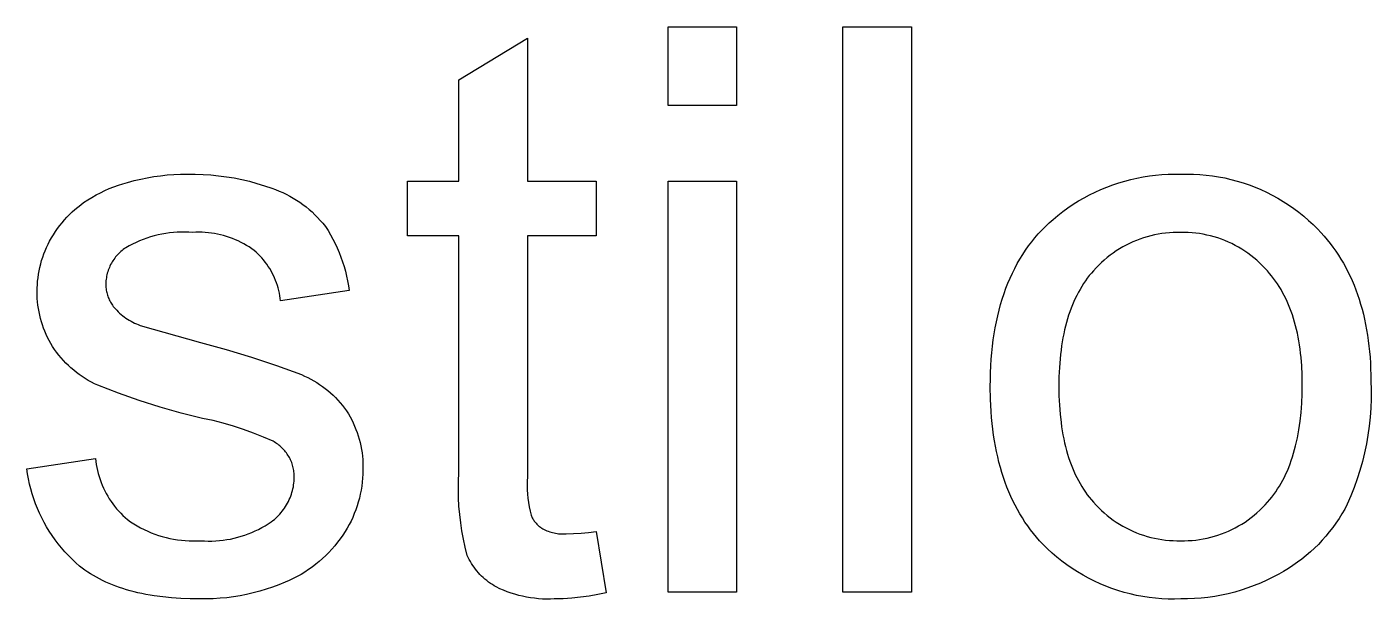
# Model space of a CAD drawing. Header units: millimetres. Extents: x 974 to 5700, y -47 to 3256.
# Drawn here: x 4556.4 to 4638.3, y 160.7 to 195.6 of the extents above; entities that cross this region are included whole.
import ezdxf

# ---------------------------------------------------------------- set-up
doc = ezdxf.new("R2010")
doc.units = ezdxf.units.MM
doc.header["$MEASUREMENT"] = 0
doc.layers.add('Domyslna', color=7, linetype='Continuous', true_color=0x000000)

msp = doc.modelspace()

# ---------------------------------------------------------------- linework, layer by layer
at = {"layer": 'Domyslna'}
for p, q in [((4582.742, 192.357), (4586.918, 194.892)), ((4586.918, 194.892), (4586.918, 186.191)), ((4595.479, 190.785), (4595.479, 195.587)), ((4595.479, 195.587), (4599.655, 195.587)), ((4599.655, 195.587), (4599.655, 190.785)), ((4606.127, 161.136), (4606.127, 195.587)), ((4606.127, 195.587), (4610.303, 195.587)), ((4610.303, 195.587), (4610.303, 161.136)), ((4582.742, 186.191), (4582.742, 192.357)), ((4599.655, 190.785), (4595.479, 190.785)), ((4561.45, 185.726), (4561.725, 185.835)), ((4561.725, 185.835), (4562.004, 185.936)), ((4562.004, 185.936), (4562.286, 186.026)), ((4562.286, 186.026), (4562.571, 186.107)), ((4562.571, 186.107), (4562.966, 186.214)), ((4562.966, 186.214), (4563.364, 186.309)), ((4563.364, 186.309), (4563.765, 186.391)), ((4563.765, 186.391), (4564.169, 186.46)), ((4564.169, 186.46), (4564.574, 186.516)), ((4564.574, 186.516), (4564.981, 186.559)), ((4564.981, 186.559), (4565.39, 186.589)), ((4565.39, 186.589), (4565.799, 186.605)), ((4565.799, 186.605), (4566.208, 186.609)), ((4566.208, 186.609), (4566.685, 186.61)), ((4566.685, 186.61), (4567.161, 186.596)), ((4567.161, 186.596), (4567.636, 186.565)), ((4567.636, 186.565), (4568.11, 186.518)), ((4568.11, 186.518), (4568.582, 186.456)), ((4568.582, 186.456), (4569.052, 186.377)), ((4569.052, 186.377), (4569.519, 186.283)), ((4569.519, 186.283), (4569.982, 186.173)), ((4569.982, 186.173), (4570.442, 186.048)), ((4570.442, 186.048), (4570.897, 185.907)), ((4570.897, 185.907), (4571.347, 185.751)), ((4579.61, 182.851), (4579.61, 186.191)), ((4579.61, 186.191), (4582.742, 186.191)), ((4586.918, 186.191), (4591.094, 186.191)), ((4591.094, 186.191), (4591.094, 182.851)), ((4595.479, 161.136), (4595.479, 186.191)), ((4595.479, 186.191), (4599.655, 186.191)), ((4599.655, 186.191), (4599.655, 161.136)), ((4622.201, 185.821), (4622.561, 185.955)), ((4622.561, 185.955), (4622.925, 186.077)), ((4622.925, 186.077), (4623.292, 186.186)), ((4623.292, 186.186), (4623.663, 186.284)), ((4623.663, 186.284), (4624.038, 186.369)), ((4624.038, 186.369), (4624.414, 186.441)), ((4624.414, 186.441), (4624.793, 186.501)), ((4624.793, 186.501), (4625.174, 186.548)), ((4625.174, 186.548), (4625.556, 186.583)), ((4625.556, 186.583), (4625.94, 186.604)), ((4625.94, 186.604), (4626.323, 186.613)), ((4626.323, 186.613), (4626.707, 186.609)), ((4626.707, 186.609), (4627.092, 186.616)), ((4627.092, 186.616), (4627.478, 186.609)), ((4627.478, 186.609), (4627.862, 186.59)), ((4627.862, 186.59), (4628.246, 186.556)), ((4628.246, 186.556), (4628.629, 186.51)), ((4628.629, 186.51), (4629.01, 186.45)), ((4629.01, 186.45), (4629.388, 186.377)), ((4629.388, 186.377), (4629.764, 186.291)), ((4629.764, 186.291), (4630.136, 186.192)), ((4630.136, 186.192), (4630.505, 186.08)), ((4630.505, 186.08), (4630.87, 185.955)), ((4630.87, 185.955), (4631.23, 185.818)), ((4559.892, 184.877), (4560.139, 185.04)), ((4560.139, 185.04), (4560.392, 185.195)), ((4560.392, 185.195), (4560.649, 185.341)), ((4560.649, 185.341), (4560.912, 185.479)), ((4560.912, 185.479), (4561.179, 185.607)), ((4561.179, 185.607), (4561.45, 185.726)), ((4571.347, 185.751), (4571.572, 185.67)), ((4571.572, 185.67), (4571.794, 185.582)), ((4571.794, 185.582), (4572.012, 185.486)), ((4572.012, 185.486), (4572.228, 185.382)), ((4572.228, 185.382), (4572.44, 185.272)), ((4572.44, 185.272), (4572.648, 185.154)), ((4572.648, 185.154), (4572.851, 185.029)), ((4572.851, 185.029), (4573.051, 184.897)), ((4620.481, 184.975), (4620.814, 185.167)), ((4620.814, 185.167), (4621.152, 185.348)), ((4621.152, 185.348), (4621.497, 185.517)), ((4621.497, 185.517), (4621.846, 185.675)), ((4621.846, 185.675), (4622.201, 185.821)), ((4631.23, 185.818), (4631.585, 185.668)), ((4631.585, 185.668), (4631.934, 185.506)), ((4631.934, 185.506), (4632.278, 185.332)), ((4632.278, 185.332), (4632.616, 185.146)), ((4632.616, 185.146), (4632.947, 184.948)), ((4559.029, 184.15), (4559.192, 184.307)), ((4559.192, 184.307), (4559.36, 184.458)), ((4559.36, 184.458), (4559.533, 184.603)), ((4559.533, 184.603), (4559.71, 184.743)), ((4559.71, 184.743), (4559.892, 184.877)), ((4573.051, 184.897), (4573.245, 184.758)), ((4573.245, 184.758), (4573.435, 184.613)), ((4573.435, 184.613), (4573.62, 184.462)), ((4573.62, 184.462), (4573.8, 184.304)), ((4573.8, 184.304), (4573.974, 184.14)), ((4619.222, 184.1), (4619.526, 184.334)), ((4619.526, 184.334), (4619.837, 184.559)), ((4619.837, 184.559), (4620.156, 184.772)), ((4620.156, 184.772), (4620.481, 184.975)), ((4632.947, 184.948), (4633.271, 184.739)), ((4633.271, 184.739), (4633.587, 184.519)), ((4633.587, 184.519), (4633.895, 184.288)), ((4633.895, 184.288), (4634.196, 184.047)), ((4558.297, 183.291), (4558.432, 183.473)), ((4558.432, 183.473), (4558.573, 183.649)), ((4558.573, 183.649), (4558.719, 183.821)), ((4558.719, 183.821), (4558.871, 183.988)), ((4558.871, 183.988), (4559.029, 184.15)), ((4573.974, 184.14), (4574.142, 183.97)), ((4574.142, 183.97), (4574.304, 183.795)), ((4574.304, 183.795), (4574.461, 183.614)), ((4574.461, 183.614), (4574.611, 183.428)), ((4574.611, 183.428), (4574.773, 183.174)), ((4618.243, 183.203), (4618.463, 183.428)), ((4618.463, 183.428), (4618.691, 183.645)), ((4618.691, 183.645), (4618.926, 183.856)), ((4618.926, 183.856), (4619.222, 184.1)), ((4634.196, 184.047), (4634.488, 183.795)), ((4634.488, 183.795), (4634.77, 183.533)), ((4634.77, 183.533), (4635.044, 183.262)), ((4557.821, 182.525), (4557.93, 182.722)), ((4557.93, 182.722), (4558.046, 182.916)), ((4558.046, 182.916), (4558.169, 183.106)), ((4558.169, 183.106), (4558.297, 183.291)), ((4563.521, 182.637), (4563.301, 182.549)), ((4563.743, 182.717), (4563.521, 182.637)), ((4563.968, 182.79), (4563.743, 182.717)), ((4564.195, 182.855), (4563.968, 182.79)), ((4564.425, 182.911), (4564.195, 182.855)), ((4564.656, 182.96), (4564.425, 182.911)), ((4564.889, 183.001), (4564.656, 182.96)), ((4565.123, 183.034), (4564.889, 183.001)), ((4565.358, 183.059), (4565.123, 183.034)), ((4565.593, 183.075), (4565.358, 183.059)), ((4565.83, 183.084), (4565.593, 183.075)), ((4566.066, 183.084), (4565.83, 183.084)), ((4566.302, 183.076), (4566.066, 183.084)), ((4566.538, 183.06), (4566.302, 183.076)), ((4566.727, 183.068), (4566.538, 183.06)), ((4566.917, 183.071), (4566.727, 183.068)), ((4567.107, 183.067), (4566.917, 183.071)), ((4567.296, 183.057), (4567.107, 183.067)), ((4567.485, 183.041), (4567.296, 183.057)), ((4567.674, 183.018), (4567.485, 183.041)), ((4567.861, 182.989), (4567.674, 183.018)), ((4568.048, 182.954), (4567.861, 182.989)), ((4568.233, 182.912), (4568.048, 182.954)), ((4568.417, 182.865), (4568.233, 182.912)), ((4568.599, 182.811), (4568.417, 182.865)), ((4568.779, 182.751), (4568.599, 182.811)), ((4568.957, 182.686), (4568.779, 182.751)), ((4569.133, 182.614), (4568.957, 182.686)), ((4569.306, 182.537), (4569.133, 182.614)), ((4574.773, 183.174), (4574.926, 182.915)), ((4574.926, 182.915), (4575.071, 182.651)), ((4575.071, 182.651), (4575.207, 182.383)), ((4582.742, 182.851), (4579.61, 182.851)), ((4582.742, 168.405), (4582.742, 182.851)), ((4591.094, 182.851), (4586.918, 182.851)), ((4586.918, 182.851), (4586.918, 168.163)), ((4617.628, 182.488), (4617.825, 182.734)), ((4617.825, 182.734), (4618.031, 182.972)), ((4618.031, 182.972), (4618.243, 183.203)), ((4624.003, 182.571), (4623.791, 182.482)), ((4624.219, 182.653), (4624.003, 182.571)), ((4624.437, 182.728), (4624.219, 182.653)), ((4624.657, 182.795), (4624.437, 182.728)), ((4624.88, 182.855), (4624.657, 182.795)), ((4625.104, 182.907), (4624.88, 182.855)), ((4625.33, 182.952), (4625.104, 182.907)), ((4625.558, 182.989), (4625.33, 182.952)), ((4625.786, 183.019), (4625.558, 182.989)), ((4626.016, 183.041), (4625.786, 183.019)), ((4626.246, 183.055), (4626.016, 183.041)), ((4626.476, 183.061), (4626.246, 183.055)), ((4626.707, 183.06), (4626.476, 183.061)), ((4626.936, 183.06), (4626.707, 183.06)), ((4627.165, 183.053), (4626.936, 183.06)), ((4627.394, 183.038), (4627.165, 183.053)), ((4627.622, 183.015), (4627.394, 183.038)), ((4627.85, 182.985), (4627.622, 183.015)), ((4628.076, 182.947), (4627.85, 182.985)), ((4628.301, 182.901), (4628.076, 182.947)), ((4628.524, 182.848), (4628.301, 182.901)), ((4628.745, 182.787), (4628.524, 182.848)), ((4628.964, 182.72), (4628.745, 182.787)), ((4629.181, 182.644), (4628.964, 182.72)), ((4629.395, 182.562), (4629.181, 182.644)), ((4629.606, 182.472), (4629.395, 182.562)), ((4635.044, 183.262), (4635.243, 183.05)), ((4635.243, 183.05), (4635.436, 182.833)), ((4635.436, 182.833), (4635.623, 182.612)), ((4635.623, 182.612), (4635.803, 182.385)), ((4557.397, 181.546), (4557.468, 181.747)), ((4557.468, 181.747), (4557.547, 181.946)), ((4557.547, 181.946), (4557.631, 182.142)), ((4557.631, 182.142), (4557.723, 182.335)), ((4557.723, 182.335), (4557.821, 182.525)), ((4562.026, 181.77), (4561.962, 181.703)), ((4562.093, 181.835), (4562.026, 181.77)), ((4562.162, 181.898), (4562.093, 181.835)), ((4562.233, 181.958), (4562.162, 181.898)), ((4562.306, 182.015), (4562.233, 181.958)), ((4562.381, 182.071), (4562.306, 182.015)), ((4562.458, 182.123), (4562.381, 182.071)), ((4562.663, 182.241), (4562.458, 182.123)), ((4562.872, 182.351), (4562.663, 182.241)), ((4563.085, 182.454), (4562.872, 182.351)), ((4563.301, 182.549), (4563.085, 182.454)), ((4569.477, 182.453), (4569.306, 182.537)), ((4569.644, 182.365), (4569.477, 182.453)), ((4569.809, 182.27), (4569.644, 182.365)), ((4569.971, 182.171), (4569.809, 182.27)), ((4570.129, 182.066), (4569.971, 182.171)), ((4570.283, 181.955), (4570.129, 182.066)), ((4570.403, 181.848), (4570.283, 181.955)), ((4570.52, 181.736), (4570.403, 181.848)), ((4575.207, 182.383), (4575.334, 182.11)), ((4575.334, 182.11), (4575.453, 181.833)), ((4575.453, 181.833), (4575.562, 181.553)), ((4617.079, 181.711), (4617.255, 181.977)), ((4617.255, 181.977), (4617.437, 182.236)), ((4617.437, 182.236), (4617.628, 182.488)), ((4622.589, 181.803), (4622.403, 181.666)), ((4622.779, 181.932), (4622.589, 181.803)), ((4622.974, 182.056), (4622.779, 181.932)), ((4623.172, 182.173), (4622.974, 182.056)), ((4623.375, 182.283), (4623.172, 182.173)), ((4623.581, 182.386), (4623.375, 182.283)), ((4623.791, 182.482), (4623.581, 182.386)), ((4629.814, 182.376), (4629.606, 182.472)), ((4630.018, 182.272), (4629.814, 182.376)), ((4630.219, 182.162), (4630.018, 182.272)), ((4630.416, 182.044), (4630.219, 182.162)), ((4630.609, 181.921), (4630.416, 182.044)), ((4630.798, 181.791), (4630.609, 181.921)), ((4630.983, 181.654), (4630.798, 181.791)), ((4635.803, 182.385), (4635.977, 182.153)), ((4635.977, 182.153), (4636.144, 181.917)), ((4636.144, 181.917), (4636.306, 181.675)), ((4557.178, 180.721), (4557.222, 180.93)), ((4557.222, 180.93), (4557.274, 181.137)), ((4557.274, 181.137), (4557.332, 181.343)), ((4557.332, 181.343), (4557.397, 181.546)), ((4561.456, 180.926), (4561.421, 180.84)), ((4561.494, 181.011), (4561.456, 180.926)), ((4561.535, 181.094), (4561.494, 181.011)), ((4561.579, 181.176), (4561.535, 181.094)), ((4561.626, 181.257), (4561.579, 181.176)), ((4561.675, 181.336), (4561.626, 181.257)), ((4561.728, 181.413), (4561.675, 181.336)), ((4561.782, 181.489), (4561.728, 181.413)), ((4561.84, 181.562), (4561.782, 181.489)), ((4561.899, 181.633), (4561.84, 181.562)), ((4561.962, 181.703), (4561.899, 181.633)), ((4570.633, 181.621), (4570.52, 181.736)), ((4570.741, 181.502), (4570.633, 181.621)), ((4570.846, 181.379), (4570.741, 181.502)), ((4570.946, 181.253), (4570.846, 181.379)), ((4571.042, 181.123), (4570.946, 181.253)), ((4571.133, 180.99), (4571.042, 181.123)), ((4571.22, 180.854), (4571.133, 180.99)), ((4575.562, 181.553), (4575.661, 181.269)), ((4575.661, 181.269), (4575.752, 180.982)), ((4575.752, 180.982), (4575.833, 180.692)), ((4616.598, 180.87), (4616.751, 181.157)), ((4616.751, 181.157), (4616.911, 181.437)), ((4616.911, 181.437), (4617.079, 181.711)), ((4621.708, 181.061), (4621.547, 180.896)), ((4621.874, 181.221), (4621.708, 181.061)), ((4622.045, 181.376), (4621.874, 181.221)), ((4622.221, 181.524), (4622.045, 181.376)), ((4622.403, 181.666), (4622.221, 181.524)), ((4631.162, 181.512), (4630.983, 181.654)), ((4631.337, 181.364), (4631.162, 181.512)), ((4631.507, 181.209), (4631.337, 181.364)), ((4631.671, 181.05), (4631.507, 181.209)), ((4631.83, 180.884), (4631.671, 181.05)), ((4636.306, 181.675), (4636.461, 181.429)), ((4636.461, 181.429), (4636.609, 181.177)), ((4636.609, 181.177), (4636.752, 180.92)), ((4557.087, 180.088), (4557.111, 180.3)), ((4557.111, 180.3), (4557.141, 180.511)), ((4557.141, 180.511), (4557.178, 180.721)), ((4561.248, 180.117), (4561.241, 180.024)), ((4561.259, 180.209), (4561.248, 180.117)), ((4561.273, 180.301), (4561.259, 180.209)), ((4561.289, 180.393), (4561.273, 180.301)), ((4561.31, 180.484), (4561.289, 180.393)), ((4561.333, 180.574), (4561.31, 180.484)), ((4561.359, 180.664), (4561.333, 180.574)), ((4561.388, 180.752), (4561.359, 180.664)), ((4561.421, 180.84), (4561.388, 180.752)), ((4571.302, 180.715), (4571.22, 180.854)), ((4571.379, 180.573), (4571.302, 180.715)), ((4571.451, 180.429), (4571.379, 180.573)), ((4571.518, 180.282), (4571.451, 180.429)), ((4571.58, 180.133), (4571.518, 180.282)), ((4571.637, 179.982), (4571.58, 180.133)), ((4575.833, 180.692), (4575.904, 180.399)), ((4575.904, 180.399), (4575.966, 180.105)), ((4575.966, 180.105), (4576.018, 179.808)), ((4616.184, 179.967), (4616.314, 180.275)), ((4616.314, 180.275), (4616.452, 180.576)), ((4616.452, 180.576), (4616.598, 180.87)), ((4620.898, 180.105), (4620.784, 179.938)), ((4621.015, 180.267), (4620.898, 180.105)), ((4621.137, 180.424), (4621.015, 180.267)), ((4621.263, 180.577), (4621.137, 180.424)), ((4621.392, 180.725), (4621.263, 180.577)), ((4621.547, 180.896), (4621.392, 180.725)), ((4631.984, 180.714), (4631.83, 180.884)), ((4632.114, 180.565), (4631.984, 180.714)), ((4632.241, 180.412), (4632.114, 180.565)), ((4632.363, 180.255), (4632.241, 180.412)), ((4632.481, 180.093), (4632.363, 180.255)), ((4636.752, 180.92), (4636.888, 180.659)), ((4636.888, 180.659), (4637.017, 180.392)), ((4637.017, 180.392), (4637.14, 180.121)), ((4637.14, 180.121), (4637.257, 179.844)), ((4557.06, 179.448), (4557.062, 179.662)), ((4557.062, 179.242), (4557.06, 179.448)), ((4557.062, 179.662), (4557.071, 179.875)), ((4557.071, 179.875), (4557.087, 180.088)), ((4561.241, 180.024), (4561.236, 179.931)), ((4561.236, 179.931), (4561.237, 179.853)), ((4561.237, 179.853), (4561.241, 179.775)), ((4561.241, 179.775), (4561.247, 179.698)), ((4561.247, 179.698), (4561.256, 179.621)), ((4561.256, 179.621), (4561.267, 179.544)), ((4561.267, 179.544), (4561.282, 179.467)), ((4561.282, 179.467), (4561.298, 179.391)), ((4561.298, 179.391), (4561.318, 179.316)), ((4561.318, 179.316), (4561.34, 179.241)), ((4571.688, 179.83), (4571.637, 179.982)), ((4571.735, 179.675), (4571.688, 179.83)), ((4571.776, 179.519), (4571.735, 179.675)), ((4571.811, 179.362), (4571.776, 179.519)), ((4571.841, 179.203), (4571.811, 179.362)), ((4576.061, 179.51), (4571.885, 178.884)), ((4576.018, 179.808), (4576.061, 179.51)), ((4615.837, 179.001), (4615.945, 179.33)), ((4615.945, 179.33), (4616.061, 179.652)), ((4616.061, 179.652), (4616.184, 179.967)), ((4620.469, 179.409), (4620.372, 179.224)), ((4620.57, 179.59), (4620.469, 179.409)), ((4620.675, 179.766), (4620.57, 179.59)), ((4620.784, 179.938), (4620.675, 179.766)), ((4632.595, 179.927), (4632.481, 180.093)), ((4632.705, 179.757), (4632.595, 179.927)), ((4632.811, 179.582), (4632.705, 179.757)), ((4632.912, 179.403), (4632.811, 179.582)), ((4633.01, 179.22), (4632.912, 179.403)), ((4637.257, 179.844), (4637.368, 179.562)), ((4637.368, 179.562), (4637.472, 179.276)), ((4557.07, 179.035), (4557.062, 179.242)), ((4557.086, 178.829), (4557.07, 179.035)), ((4557.108, 178.624), (4557.086, 178.829)), ((4557.137, 178.42), (4557.108, 178.624)), ((4561.34, 179.241), (4561.364, 179.168)), ((4561.364, 179.168), (4561.391, 179.095)), ((4561.391, 179.095), (4561.421, 179.023)), ((4561.421, 179.023), (4561.453, 178.952)), ((4561.453, 178.952), (4561.487, 178.882)), ((4561.487, 178.882), (4561.524, 178.814)), ((4561.524, 178.814), (4561.563, 178.746)), ((4561.563, 178.746), (4561.605, 178.681)), ((4561.605, 178.681), (4561.648, 178.616)), ((4561.648, 178.616), (4561.694, 178.553)), ((4561.694, 178.553), (4561.742, 178.492)), ((4561.742, 178.492), (4561.822, 178.4)), ((4571.866, 179.044), (4571.841, 179.203)), ((4571.885, 178.884), (4571.866, 179.044)), ((4615.643, 178.322), (4615.736, 178.665)), ((4615.736, 178.665), (4615.837, 179.001)), ((4620.106, 178.64), (4620.026, 178.436)), ((4620.191, 178.839), (4620.106, 178.64)), ((4620.279, 179.034), (4620.191, 178.839)), ((4620.372, 179.224), (4620.279, 179.034)), ((4633.103, 179.032), (4633.01, 179.22)), ((4633.192, 178.84), (4633.103, 179.032)), ((4633.277, 178.644), (4633.192, 178.84)), ((4633.358, 178.443), (4633.277, 178.644)), ((4637.472, 179.276), (4637.571, 178.984)), ((4637.571, 178.984), (4637.662, 178.688)), ((4637.662, 178.688), (4637.748, 178.386)), ((4557.173, 178.216), (4557.137, 178.42)), ((4557.215, 178.014), (4557.173, 178.216)), ((4557.265, 177.814), (4557.215, 178.014)), ((4557.32, 177.615), (4557.265, 177.814)), ((4561.822, 178.4), (4561.906, 178.311)), ((4561.906, 178.311), (4561.992, 178.224)), ((4561.992, 178.224), (4562.082, 178.141)), ((4562.082, 178.141), (4562.173, 178.06)), ((4562.173, 178.06), (4562.268, 177.983)), ((4562.268, 177.983), (4562.365, 177.908)), ((4562.365, 177.908), (4562.465, 177.837)), ((4562.465, 177.837), (4562.566, 177.77)), ((4562.566, 177.77), (4562.671, 177.706)), ((4562.671, 177.706), (4562.777, 177.645)), ((4615.479, 177.615), (4615.557, 177.972)), ((4615.557, 177.972), (4615.643, 178.322)), ((4619.809, 177.796), (4619.745, 177.573)), ((4619.877, 178.014), (4619.809, 177.796)), ((4619.949, 178.227), (4619.877, 178.014)), ((4620.026, 178.436), (4619.949, 178.227)), ((4633.435, 178.239), (4633.358, 178.443)), ((4633.507, 178.029), (4633.435, 178.239)), ((4633.576, 177.816), (4633.507, 178.029)), ((4633.64, 177.598), (4633.576, 177.816)), ((4637.748, 178.386), (4637.827, 178.08)), ((4637.827, 178.08), (4637.899, 177.768)), ((4637.899, 177.768), (4637.966, 177.452)), ((4557.383, 177.418), (4557.32, 177.615)), ((4557.452, 177.224), (4557.383, 177.418)), ((4557.528, 177.031), (4557.452, 177.224)), ((4557.609, 176.842), (4557.528, 177.031)), ((4557.697, 176.655), (4557.609, 176.842)), ((4562.777, 177.645), (4562.885, 177.588)), ((4562.885, 177.588), (4562.995, 177.534)), ((4562.995, 177.534), (4563.106, 177.484)), ((4563.106, 177.484), (4563.219, 177.438)), ((4563.219, 177.438), (4563.334, 177.396)), ((4563.334, 177.396), (4567.001, 176.345)), ((4615.288, 176.503), (4615.344, 176.881)), ((4615.344, 176.881), (4615.408, 177.252)), ((4615.408, 177.252), (4615.479, 177.615)), ((4619.578, 176.878), (4619.531, 176.637)), ((4619.63, 177.114), (4619.578, 176.878)), ((4619.686, 177.346), (4619.63, 177.114)), ((4619.745, 177.573), (4619.686, 177.346)), ((4633.7, 177.376), (4633.64, 177.598)), ((4633.756, 177.15), (4633.7, 177.376)), ((4633.808, 176.919), (4633.756, 177.15)), ((4633.855, 176.684), (4633.808, 176.919)), ((4637.966, 177.452), (4638.026, 177.13)), ((4638.026, 177.13), (4638.08, 176.804)), ((4557.792, 176.471), (4557.697, 176.655)), ((4557.892, 176.291), (4557.792, 176.471)), ((4557.998, 176.114), (4557.892, 176.291)), ((4558.118, 175.933), (4557.998, 176.114)), ((4567.001, 176.345), (4568.561, 175.93)), ((4615.199, 175.727), (4615.24, 176.118)), ((4615.24, 176.118), (4615.288, 176.503)), ((4619.449, 176.14), (4619.413, 175.885)), ((4619.488, 176.391), (4619.449, 176.14)), ((4619.531, 176.637), (4619.488, 176.391)), ((4633.899, 176.445), (4633.855, 176.684)), ((4633.938, 176.201), (4633.899, 176.445)), ((4633.973, 175.953), (4633.938, 176.201)), ((4638.08, 176.804), (4638.127, 176.473)), ((4638.127, 176.473), (4638.168, 176.136)), ((4638.168, 176.136), (4638.203, 175.795)), ((4558.244, 175.757), (4558.118, 175.933)), ((4558.376, 175.585), (4558.244, 175.757)), ((4558.514, 175.418), (4558.376, 175.585)), ((4558.657, 175.256), (4558.514, 175.418)), ((4558.807, 175.098), (4558.657, 175.256)), ((4568.561, 175.93), (4570.107, 175.465)), ((4570.107, 175.465), (4571.638, 174.952)), ((4615.139, 174.922), (4615.165, 175.328)), ((4615.165, 175.328), (4615.199, 175.727)), ((4619.356, 175.361), (4619.315, 174.818)), ((4619.383, 175.625), (4619.356, 175.361)), ((4619.413, 175.885), (4619.383, 175.625)), ((4634.005, 175.701), (4633.973, 175.953)), ((4634.031, 175.444), (4634.005, 175.701)), ((4634.073, 174.918), (4634.031, 175.444)), ((4638.203, 175.795), (4638.231, 175.448)), ((4638.231, 175.448), (4638.254, 175.097)), ((4558.961, 174.946), (4558.807, 175.098)), ((4559.12, 174.799), (4558.961, 174.946)), ((4559.285, 174.658), (4559.12, 174.799)), ((4559.454, 174.523), (4559.285, 174.658)), ((4559.628, 174.394), (4559.454, 174.523)), ((4559.806, 174.271), (4559.628, 174.394)), ((4571.638, 174.952), (4573.152, 174.391)), ((4573.152, 174.391), (4573.345, 174.308)), ((4615.109, 174.09), (4615.121, 174.51)), ((4615.121, 174.51), (4615.139, 174.922)), ((4619.315, 174.818), (4619.29, 174.257)), ((4634.098, 174.374), (4634.073, 174.918)), ((4634.106, 173.814), (4634.098, 174.374)), ((4638.254, 175.097), (4638.269, 174.741)), ((4638.269, 174.741), (4638.279, 174.379)), ((4638.279, 174.379), (4638.282, 174.013)), ((4559.989, 174.153), (4559.806, 174.271)), ((4560.175, 174.043), (4559.989, 174.153)), ((4560.365, 173.939), (4560.175, 174.043)), ((4560.558, 173.841), (4560.365, 173.939)), ((4560.755, 173.75), (4560.558, 173.841)), ((4562.004, 173.262), (4560.755, 173.75)), ((4573.345, 174.308), (4573.535, 174.217)), ((4573.535, 174.217), (4573.722, 174.121)), ((4573.722, 174.121), (4573.905, 174.018)), ((4573.905, 174.018), (4574.085, 173.91)), ((4574.085, 173.91), (4574.261, 173.795)), ((4574.261, 173.795), (4574.434, 173.674)), ((4574.434, 173.674), (4574.602, 173.548)), ((4615.106, 173.664), (4615.109, 174.09)), ((4615.118, 172.891), (4615.106, 173.664)), ((4619.29, 174.257), (4619.282, 173.677)), ((4619.282, 173.677), (4619.29, 173.096)), ((4634.098, 173.22), (4634.106, 173.814)), ((4638.282, 174.013), (4638.299, 173.461)), ((4563.268, 172.815), (4562.004, 173.262)), ((4564.546, 172.41), (4563.268, 172.815)), ((4574.602, 173.548), (4574.766, 173.416)), ((4574.766, 173.416), (4574.925, 173.279)), ((4574.925, 173.279), (4575.079, 173.137)), ((4575.079, 173.137), (4575.229, 172.989)), ((4575.229, 172.989), (4575.374, 172.837)), ((4575.374, 172.837), (4575.513, 172.679)), ((4615.156, 172.141), (4615.118, 172.891)), ((4619.29, 173.096), (4619.315, 172.534)), ((4634.073, 172.645), (4634.098, 173.22)), ((4638.297, 172.909), (4638.277, 172.358)), ((4638.299, 173.461), (4638.297, 172.909)), ((4565.836, 172.047), (4564.546, 172.41)), ((4567.138, 171.726), (4565.836, 172.047)), ((4575.513, 172.679), (4575.648, 172.518)), ((4575.648, 172.518), (4575.776, 172.351)), ((4575.776, 172.351), (4575.899, 172.181)), ((4575.899, 172.181), (4576.011, 172.002)), ((4576.011, 172.002), (4576.117, 171.819)), ((4615.184, 171.775), (4615.156, 172.141)), ((4619.315, 172.534), (4619.356, 171.991)), ((4619.356, 171.991), (4619.413, 171.466)), ((4633.974, 171.553), (4634.032, 172.089)), ((4634.032, 172.089), (4634.073, 172.645)), ((4638.277, 172.358), (4638.238, 171.807)), ((4567.769, 171.588), (4567.138, 171.726)), ((4568.395, 171.43), (4567.769, 171.588)), ((4569.016, 171.251), (4568.395, 171.43)), ((4569.63, 171.051), (4569.016, 171.251)), ((4576.117, 171.819), (4576.216, 171.633)), ((4576.216, 171.633), (4576.309, 171.444)), ((4576.309, 171.444), (4576.396, 171.252)), ((4576.396, 171.252), (4576.476, 171.056)), ((4615.218, 171.414), (4615.184, 171.775)), ((4615.259, 171.06), (4615.218, 171.414)), ((4619.413, 171.466), (4619.449, 171.211)), ((4619.449, 171.211), (4619.488, 170.96)), ((4633.9, 171.036), (4633.939, 171.292)), ((4633.939, 171.292), (4633.974, 171.553)), ((4638.181, 171.258), (4638.105, 170.711)), ((4638.238, 171.807), (4638.181, 171.258)), ((4570.238, 170.83), (4569.63, 171.051)), ((4570.837, 170.59), (4570.238, 170.83)), ((4571.428, 170.33), (4570.837, 170.59)), ((4571.501, 170.288), (4571.428, 170.33)), ((4571.573, 170.245), (4571.501, 170.288)), ((4576.476, 171.056), (4576.549, 170.859)), ((4576.549, 170.859), (4576.615, 170.658)), ((4576.615, 170.658), (4576.675, 170.456)), ((4576.675, 170.456), (4576.728, 170.252)), ((4615.306, 170.711), (4615.259, 171.06)), ((4615.359, 170.367), (4615.306, 170.711)), ((4615.418, 170.03), (4615.359, 170.367)), ((4619.488, 170.96), (4619.531, 170.714)), ((4619.531, 170.714), (4619.578, 170.472)), ((4619.578, 170.472), (4619.63, 170.235)), ((4633.702, 170.06), (4633.758, 170.296)), ((4633.758, 170.296), (4633.809, 170.538)), ((4633.809, 170.538), (4633.857, 170.784)), ((4633.857, 170.784), (4633.9, 171.036)), ((4638.105, 170.711), (4638.011, 170.167)), ((4571.642, 170.199), (4571.573, 170.245)), ((4571.711, 170.151), (4571.642, 170.199)), ((4571.777, 170.1), (4571.711, 170.151)), ((4571.842, 170.047), (4571.777, 170.1)), ((4571.905, 169.992), (4571.842, 170.047)), ((4571.967, 169.935), (4571.905, 169.992)), ((4572.026, 169.876), (4571.967, 169.935)), ((4572.083, 169.815), (4572.026, 169.876)), ((4572.138, 169.752), (4572.083, 169.815)), ((4572.191, 169.687), (4572.138, 169.752)), ((4572.241, 169.621), (4572.191, 169.687)), ((4572.29, 169.553), (4572.241, 169.621)), ((4572.336, 169.483), (4572.29, 169.553)), ((4572.38, 169.411), (4572.336, 169.483)), ((4576.728, 170.252), (4576.774, 170.046)), ((4576.774, 170.046), (4576.813, 169.838)), ((4576.813, 169.838), (4576.844, 169.63)), ((4576.844, 169.63), (4576.869, 169.42)), ((4615.484, 169.698), (4615.418, 170.03)), ((4615.556, 169.372), (4615.484, 169.698)), ((4619.63, 170.235), (4619.686, 170.003)), ((4619.686, 170.003), (4619.745, 169.775)), ((4619.745, 169.775), (4619.809, 169.552)), ((4619.809, 169.552), (4619.877, 169.334)), ((4633.51, 169.379), (4633.578, 169.601)), ((4633.578, 169.601), (4633.642, 169.828)), ((4633.642, 169.828), (4633.702, 170.06)), ((4637.898, 169.627), (4637.768, 169.091)), ((4638.011, 170.167), (4637.898, 169.627)), ((4556.434, 168.653), (4560.61, 169.279)), ((4556.479, 168.342), (4556.434, 168.653)), ((4560.61, 169.279), (4560.631, 169.093)), ((4560.631, 169.093), (4560.659, 168.908)), ((4560.659, 168.908), (4560.692, 168.724)), ((4560.692, 168.724), (4560.732, 168.541)), ((4572.421, 169.339), (4572.38, 169.411)), ((4572.459, 169.264), (4572.421, 169.339)), ((4572.496, 169.189), (4572.459, 169.264)), ((4572.529, 169.112), (4572.496, 169.189)), ((4572.56, 169.035), (4572.529, 169.112)), ((4572.588, 168.956), (4572.56, 169.035)), ((4572.614, 168.876), (4572.588, 168.956)), ((4572.637, 168.796), (4572.614, 168.876)), ((4572.657, 168.715), (4572.637, 168.796)), ((4572.675, 168.633), (4572.657, 168.715)), ((4576.869, 169.42), (4576.886, 169.21)), ((4576.886, 169.21), (4576.897, 168.999)), ((4576.9, 168.789), (4576.896, 168.578)), ((4576.897, 168.999), (4576.9, 168.789)), ((4615.634, 169.051), (4615.556, 169.372)), ((4615.719, 168.737), (4615.634, 169.051)), ((4615.809, 168.428), (4615.719, 168.737)), ((4619.877, 169.334), (4619.949, 169.12)), ((4619.949, 169.12), (4620.026, 168.911)), ((4620.026, 168.911), (4620.106, 168.706)), ((4620.106, 168.706), (4620.191, 168.507)), ((4633.197, 168.538), (4633.282, 168.741)), ((4633.282, 168.741), (4633.362, 168.949)), ((4633.362, 168.949), (4633.438, 169.161)), ((4633.438, 169.161), (4633.51, 169.379)), ((4637.768, 169.091), (4637.619, 168.559)), ((4556.534, 168.033), (4556.479, 168.342)), ((4556.599, 167.726), (4556.534, 168.033)), ((4560.732, 168.541), (4560.778, 168.36)), ((4560.778, 168.36), (4560.83, 168.18)), ((4560.83, 168.18), (4560.888, 168.002)), ((4560.888, 168.002), (4560.952, 167.826)), ((4560.952, 167.826), (4561.022, 167.653)), ((4572.689, 168.551), (4572.675, 168.633)), ((4572.701, 168.468), (4572.689, 168.551)), ((4572.697, 167.784), (4572.708, 167.9)), ((4572.71, 168.385), (4572.701, 168.468)), ((4572.708, 167.9), (4572.716, 168.017)), ((4572.716, 168.301), (4572.71, 168.385)), ((4572.72, 168.218), (4572.716, 168.301)), ((4572.716, 168.017), (4572.72, 168.134)), ((4572.72, 168.134), (4572.72, 168.218)), ((4576.856, 167.836), (4576.825, 167.591)), ((4576.878, 168.083), (4576.856, 167.836)), ((4576.891, 168.33), (4576.878, 168.083)), ((4576.896, 168.578), (4576.891, 168.33)), ((4582.712, 167.39), (4582.719, 167.898)), ((4582.719, 167.898), (4582.742, 168.405)), ((4586.907, 167.901), (4586.904, 167.639)), ((4586.918, 168.163), (4586.907, 167.901)), ((4615.906, 168.125), (4615.809, 168.428)), ((4616.009, 167.827), (4615.906, 168.125)), ((4616.119, 167.535), (4616.009, 167.827)), ((4620.191, 168.507), (4620.279, 168.311)), ((4620.279, 168.311), (4620.372, 168.121)), ((4620.372, 168.121), (4620.469, 167.935)), ((4620.469, 167.935), (4620.57, 167.753)), ((4632.818, 167.775), (4632.919, 167.958)), ((4632.919, 167.958), (4633.016, 168.147)), ((4633.016, 168.147), (4633.108, 168.34)), ((4633.108, 168.34), (4633.197, 168.538)), ((4637.453, 168.033), (4637.269, 167.512)), ((4637.619, 168.559), (4637.453, 168.033)), ((4556.674, 167.422), (4556.599, 167.726)), ((4556.76, 167.12), (4556.674, 167.422)), ((4556.856, 166.821), (4556.76, 167.12)), ((4561.022, 167.653), (4561.097, 167.481)), ((4561.097, 167.481), (4561.178, 167.313)), ((4561.178, 167.313), (4561.265, 167.147)), ((4561.265, 167.147), (4561.358, 166.984)), ((4572.504, 166.989), (4572.543, 167.099)), ((4572.543, 167.099), (4572.578, 167.211)), ((4572.578, 167.211), (4572.61, 167.324)), ((4572.61, 167.324), (4572.637, 167.437)), ((4572.637, 167.437), (4572.661, 167.552)), ((4572.661, 167.552), (4572.681, 167.668)), ((4572.681, 167.668), (4572.697, 167.784)), ((4576.738, 167.104), (4576.682, 166.862)), ((4576.786, 167.346), (4576.738, 167.104)), ((4576.825, 167.591), (4576.786, 167.346)), ((4582.722, 166.883), (4582.712, 167.39)), ((4586.904, 167.639), (4586.91, 167.377)), ((4586.91, 167.377), (4586.926, 167.115)), ((4586.926, 167.115), (4586.95, 166.854)), ((4616.235, 167.249), (4616.119, 167.535)), ((4616.356, 166.969), (4616.235, 167.249)), ((4620.57, 167.753), (4620.675, 167.577)), ((4620.675, 167.577), (4620.784, 167.405)), ((4620.784, 167.405), (4620.898, 167.237)), ((4620.898, 167.237), (4621.015, 167.074)), ((4621.015, 167.074), (4621.137, 166.916)), ((4632.251, 166.929), (4632.372, 167.089)), ((4632.372, 167.089), (4632.49, 167.253)), ((4632.49, 167.253), (4632.603, 167.422)), ((4632.603, 167.422), (4632.713, 167.596)), ((4632.713, 167.596), (4632.818, 167.775)), ((4637.269, 167.512), (4637.068, 166.998)), ((4556.962, 166.526), (4556.856, 166.821)), ((4557.078, 166.234), (4556.962, 166.526)), ((4557.204, 165.947), (4557.078, 166.234)), ((4561.358, 166.984), (4561.455, 166.825)), ((4561.455, 166.825), (4561.558, 166.668)), ((4561.558, 166.668), (4561.666, 166.516)), ((4561.666, 166.516), (4561.78, 166.367)), ((4561.78, 166.367), (4561.898, 166.222)), ((4561.898, 166.222), (4562.021, 166.081)), ((4572.062, 166.166), (4572.129, 166.262)), ((4572.129, 166.262), (4572.193, 166.36)), ((4572.193, 166.36), (4572.254, 166.46)), ((4572.254, 166.46), (4572.311, 166.563)), ((4572.311, 166.563), (4572.365, 166.667)), ((4572.365, 166.667), (4572.415, 166.772)), ((4572.415, 166.772), (4572.461, 166.88)), ((4572.461, 166.88), (4572.504, 166.989)), ((4576.545, 166.387), (4576.464, 166.153)), ((4576.618, 166.623), (4576.545, 166.387)), ((4576.682, 166.862), (4576.618, 166.623)), ((4582.749, 166.376), (4582.722, 166.883)), ((4582.792, 165.87), (4582.749, 166.376)), ((4586.95, 166.854), (4586.983, 166.594)), ((4586.983, 166.594), (4587.026, 166.335)), ((4587.026, 166.335), (4587.077, 166.078)), ((4616.485, 166.695), (4616.356, 166.969)), ((4616.619, 166.426), (4616.485, 166.695)), ((4616.76, 166.163), (4616.619, 166.426)), ((4621.137, 166.916), (4621.263, 166.763)), ((4621.263, 166.763), (4621.392, 166.614)), ((4621.392, 166.614), (4621.547, 166.442)), ((4621.547, 166.442), (4621.707, 166.276)), ((4621.707, 166.276), (4621.873, 166.116)), ((4631.519, 166.126), (4631.683, 166.287)), ((4631.683, 166.287), (4631.842, 166.453)), ((4631.842, 166.453), (4631.995, 166.625)), ((4631.995, 166.625), (4632.125, 166.775)), ((4632.125, 166.775), (4632.251, 166.929)), ((4636.691, 166.195), (4636.522, 165.905)), ((4636.85, 166.491), (4636.691, 166.195)), ((4637.068, 166.998), (4636.85, 166.491)), ((4557.339, 165.664), (4557.204, 165.947)), ((4557.484, 165.385), (4557.339, 165.664)), ((4557.638, 165.112), (4557.484, 165.385)), ((4562.021, 166.081), (4562.148, 165.944)), ((4562.148, 165.944), (4562.28, 165.811)), ((4562.28, 165.811), (4562.417, 165.683)), ((4562.417, 165.683), (4562.558, 165.56)), ((4562.558, 165.56), (4562.753, 165.425)), ((4562.753, 165.425), (4562.952, 165.296)), ((4571.132, 165.297), (4571.321, 165.423)), ((4571.321, 165.423), (4571.414, 165.494)), ((4571.414, 165.494), (4571.504, 165.568)), ((4571.504, 165.568), (4571.593, 165.645)), ((4571.593, 165.645), (4571.678, 165.725)), ((4571.678, 165.725), (4571.761, 165.808)), ((4571.761, 165.808), (4571.84, 165.894)), ((4571.84, 165.894), (4571.917, 165.982)), ((4571.917, 165.982), (4571.991, 166.073)), ((4571.991, 166.073), (4572.062, 166.166)), ((4576.173, 165.47), (4576.06, 165.25)), ((4576.278, 165.694), (4576.173, 165.47)), ((4576.375, 165.922), (4576.278, 165.694)), ((4576.464, 166.153), (4576.375, 165.922)), ((4582.852, 165.366), (4582.792, 165.87)), ((4587.077, 166.078), (4587.137, 165.822)), ((4587.137, 165.822), (4587.16, 165.769)), ((4587.16, 165.769), (4587.186, 165.716)), ((4587.186, 165.716), (4587.212, 165.664)), ((4587.212, 165.664), (4587.241, 165.613)), ((4587.241, 165.613), (4587.272, 165.563)), ((4587.272, 165.563), (4587.304, 165.514)), ((4587.304, 165.514), (4587.337, 165.466)), ((4587.337, 165.466), (4587.372, 165.419)), ((4587.372, 165.419), (4587.409, 165.374)), ((4587.409, 165.374), (4587.447, 165.329)), ((4616.907, 165.906), (4616.76, 166.163)), ((4617.06, 165.654), (4616.907, 165.906)), ((4617.22, 165.408), (4617.06, 165.654)), ((4617.385, 165.168), (4617.22, 165.408)), ((4621.873, 166.116), (4622.044, 165.961)), ((4622.044, 165.961), (4622.22, 165.812)), ((4622.22, 165.812), (4622.401, 165.669)), ((4622.401, 165.669), (4622.587, 165.532)), ((4622.587, 165.532), (4622.777, 165.401)), ((4622.777, 165.401), (4622.972, 165.277)), ((4630.427, 165.286), (4630.62, 165.41)), ((4630.62, 165.41), (4630.81, 165.541)), ((4630.81, 165.541), (4630.994, 165.678)), ((4630.994, 165.678), (4631.174, 165.822)), ((4631.174, 165.822), (4631.349, 165.971)), ((4631.349, 165.971), (4631.519, 166.126)), ((4636.344, 165.62), (4636.156, 165.341)), ((4636.522, 165.905), (4636.344, 165.62)), ((4557.801, 164.844), (4557.638, 165.112)), ((4557.973, 164.581), (4557.801, 164.844)), ((4558.154, 164.325), (4557.973, 164.581)), ((4562.952, 165.296), (4563.156, 165.175)), ((4563.156, 165.175), (4563.363, 165.06)), ((4563.363, 165.06), (4563.575, 164.953)), ((4563.575, 164.953), (4563.79, 164.853)), ((4563.79, 164.853), (4564.008, 164.76)), ((4564.008, 164.76), (4564.23, 164.675)), ((4564.23, 164.675), (4564.454, 164.597)), ((4564.454, 164.597), (4564.681, 164.528)), ((4569.491, 164.539), (4569.706, 164.609)), ((4569.706, 164.609), (4569.92, 164.686)), ((4569.92, 164.686), (4570.13, 164.771)), ((4570.13, 164.771), (4570.337, 164.862)), ((4570.337, 164.862), (4570.541, 164.961)), ((4570.541, 164.961), (4570.742, 165.066)), ((4570.742, 165.066), (4570.939, 165.179)), ((4570.939, 165.179), (4571.132, 165.297)), ((4575.678, 164.614), (4575.522, 164.392)), ((4575.813, 164.821), (4575.678, 164.614)), ((4575.94, 165.033), (4575.813, 164.821)), ((4576.06, 165.25), (4575.94, 165.033)), ((4582.928, 164.864), (4582.852, 165.366)), ((4583.02, 164.365), (4582.928, 164.864)), ((4587.447, 165.329), (4587.487, 165.286)), ((4587.487, 165.286), (4587.528, 165.244)), ((4587.528, 165.244), (4587.571, 165.204)), ((4587.571, 165.204), (4587.614, 165.165)), ((4587.614, 165.165), (4587.659, 165.128)), ((4587.659, 165.128), (4587.706, 165.092)), ((4587.706, 165.092), (4587.753, 165.058)), ((4587.753, 165.058), (4587.802, 165.025)), ((4587.802, 165.025), (4587.851, 164.994)), ((4587.851, 164.994), (4587.933, 164.952)), ((4587.933, 164.952), (4588.017, 164.914)), ((4588.017, 164.914), (4588.101, 164.878)), ((4588.101, 164.878), (4588.187, 164.845)), ((4588.187, 164.845), (4588.274, 164.815)), ((4588.274, 164.815), (4588.362, 164.788)), ((4588.362, 164.788), (4588.45, 164.764)), ((4588.45, 164.764), (4588.54, 164.743)), ((4588.54, 164.743), (4588.63, 164.725)), ((4588.63, 164.725), (4588.721, 164.71)), ((4588.721, 164.71), (4588.812, 164.698)), ((4588.812, 164.698), (4588.903, 164.689)), ((4588.903, 164.689), (4588.995, 164.684)), ((4588.995, 164.684), (4589.087, 164.681)), ((4589.087, 164.681), (4589.179, 164.682)), ((4589.179, 164.682), (4589.27, 164.686)), ((4589.27, 164.686), (4589.728, 164.7)), ((4589.728, 164.7), (4590.184, 164.729)), ((4590.184, 164.729), (4590.64, 164.771)), ((4590.64, 164.771), (4591.094, 164.826)), ((4591.094, 164.826), (4591.721, 161.097)), ((4617.557, 164.934), (4617.385, 165.168)), ((4617.735, 164.706), (4617.557, 164.934)), ((4617.92, 164.483), (4617.735, 164.706)), ((4622.972, 165.277), (4623.17, 165.16)), ((4623.17, 165.16), (4623.373, 165.049)), ((4623.373, 165.049), (4623.579, 164.946)), ((4623.579, 164.946), (4623.788, 164.849)), ((4623.788, 164.849), (4624.001, 164.759)), ((4624.001, 164.759), (4624.217, 164.677)), ((4624.217, 164.677), (4624.435, 164.602)), ((4624.435, 164.602), (4624.655, 164.534)), ((4628.751, 164.539), (4628.971, 164.607)), ((4628.971, 164.607), (4629.188, 164.683)), ((4629.188, 164.683), (4629.403, 164.766)), ((4629.403, 164.766), (4629.614, 164.856)), ((4629.614, 164.856), (4629.823, 164.953)), ((4629.823, 164.953), (4630.028, 165.057)), ((4630.028, 165.057), (4630.229, 165.168)), ((4630.229, 165.168), (4630.427, 165.286)), ((4635.753, 164.803), (4635.539, 164.545)), ((4635.959, 165.069), (4635.753, 164.803)), ((4636.156, 165.341), (4635.959, 165.069)), ((4558.343, 164.075), (4558.154, 164.325)), ((4558.541, 163.831), (4558.343, 164.075)), ((4558.747, 163.594), (4558.541, 163.831)), ((4564.681, 164.528), (4564.91, 164.466)), ((4564.91, 164.466), (4565.141, 164.412)), ((4565.141, 164.412), (4565.373, 164.366)), ((4565.373, 164.366), (4565.608, 164.327)), ((4565.608, 164.327), (4565.843, 164.297)), ((4565.843, 164.297), (4566.079, 164.275)), ((4566.079, 164.275), (4566.316, 164.261)), ((4566.316, 164.261), (4566.553, 164.255)), ((4566.553, 164.255), (4566.79, 164.258)), ((4566.79, 164.258), (4567.027, 164.268)), ((4567.027, 164.268), (4567.253, 164.254)), ((4567.253, 164.254), (4567.48, 164.248)), ((4567.48, 164.248), (4567.707, 164.25)), ((4567.707, 164.25), (4567.933, 164.259)), ((4567.933, 164.259), (4568.159, 164.276)), ((4568.159, 164.276), (4568.384, 164.301)), ((4568.384, 164.301), (4568.609, 164.334)), ((4568.609, 164.334), (4568.832, 164.374)), ((4568.832, 164.374), (4569.053, 164.421)), ((4569.053, 164.421), (4569.273, 164.477)), ((4569.273, 164.477), (4569.491, 164.539)), ((4575.012, 163.759), (4574.828, 163.56)), ((4575.189, 163.964), (4575.012, 163.759)), ((4575.359, 164.175), (4575.189, 163.964)), ((4575.522, 164.392), (4575.359, 164.175)), ((4583.129, 163.869), (4583.02, 164.365)), ((4583.255, 163.377), (4583.129, 163.869)), ((4618.111, 164.266), (4617.92, 164.483)), ((4618.308, 164.054), (4618.111, 164.266)), ((4618.584, 163.782), (4618.308, 164.054)), ((4618.869, 163.519), (4618.584, 163.782)), ((4624.655, 164.534), (4624.878, 164.474)), ((4624.878, 164.474), (4625.103, 164.421)), ((4625.103, 164.421), (4625.329, 164.376)), ((4625.329, 164.376), (4625.557, 164.339)), ((4625.557, 164.339), (4625.786, 164.309)), ((4625.786, 164.309), (4626.015, 164.287)), ((4626.015, 164.287), (4626.245, 164.273)), ((4626.245, 164.273), (4626.476, 164.267)), ((4626.476, 164.267), (4626.707, 164.268)), ((4626.707, 164.268), (4626.937, 164.267)), ((4626.937, 164.267), (4627.167, 164.274)), ((4627.167, 164.274), (4627.396, 164.289)), ((4627.396, 164.289), (4627.625, 164.311)), ((4627.625, 164.311), (4627.853, 164.342)), ((4627.853, 164.342), (4628.08, 164.38)), ((4628.08, 164.38), (4628.306, 164.425)), ((4628.306, 164.425), (4628.529, 164.478)), ((4628.529, 164.478), (4628.751, 164.539)), ((4634.846, 163.813), (4634.599, 163.585)), ((4635.085, 164.049), (4634.846, 163.813)), ((4635.316, 164.293), (4635.085, 164.049)), ((4635.539, 164.545), (4635.316, 164.293)), ((4558.96, 163.364), (4558.747, 163.594)), ((4559.182, 163.142), (4558.96, 163.364)), ((4559.41, 162.927), (4559.182, 163.142)), ((4559.646, 162.72), (4559.41, 162.927)), ((4574.236, 163.003), (4574.026, 162.832)), ((4574.439, 163.182), (4574.236, 163.003)), ((4574.637, 163.368), (4574.439, 163.182)), ((4574.828, 163.56), (4574.637, 163.368)), ((4583.313, 163.25), (4583.255, 163.377)), ((4583.377, 163.125), (4583.313, 163.25)), ((4583.444, 163.002), (4583.377, 163.125)), ((4583.516, 162.882), (4583.444, 163.002)), ((4619.163, 163.266), (4618.869, 163.519)), ((4619.466, 163.024), (4619.163, 163.266)), ((4619.777, 162.793), (4619.466, 163.024)), ((4633.816, 162.952), (4633.541, 162.758)), ((4634.084, 163.154), (4633.816, 162.952)), ((4634.345, 163.365), (4634.084, 163.154)), ((4634.599, 163.585), (4634.345, 163.365)), ((4559.805, 162.597), (4559.646, 162.72)), ((4559.969, 162.478), (4559.805, 162.597)), ((4560.138, 162.362), (4559.969, 162.478)), ((4560.311, 162.251), (4560.138, 162.362)), ((4560.488, 162.143), (4560.311, 162.251)), ((4560.67, 162.04), (4560.488, 162.143)), ((4573.132, 162.22), (4572.896, 162.087)), ((4573.363, 162.361), (4573.132, 162.22)), ((4573.589, 162.51), (4573.363, 162.361)), ((4573.81, 162.667), (4573.589, 162.51)), ((4574.026, 162.832), (4573.81, 162.667)), ((4583.591, 162.764), (4583.516, 162.882)), ((4583.671, 162.649), (4583.591, 162.764)), ((4583.755, 162.536), (4583.671, 162.649)), ((4583.842, 162.427), (4583.755, 162.536)), ((4583.933, 162.321), (4583.842, 162.427)), ((4584.028, 162.217), (4583.933, 162.321)), ((4584.126, 162.117), (4584.028, 162.217)), ((4584.228, 162.021), (4584.126, 162.117)), ((4620.096, 162.572), (4619.777, 162.793)), ((4620.422, 162.363), (4620.096, 162.572)), ((4620.756, 162.165), (4620.422, 162.363)), ((4621.096, 161.979), (4620.756, 162.165)), ((4632.68, 162.234), (4632.314, 162.039)), ((4632.973, 162.399), (4632.68, 162.234)), ((4633.26, 162.574), (4632.973, 162.399)), ((4633.541, 162.758), (4633.26, 162.574)), ((4560.856, 161.94), (4560.67, 162.04)), ((4561.047, 161.844), (4560.856, 161.94)), ((4561.242, 161.752), (4561.047, 161.844)), ((4561.442, 161.664), (4561.242, 161.752)), ((4561.646, 161.58), (4561.442, 161.664)), ((4561.855, 161.5), (4561.646, 161.58)), ((4562.068, 161.424), (4561.855, 161.5)), ((4562.286, 161.352), (4562.068, 161.424)), ((4562.508, 161.283), (4562.286, 161.352)), ((4562.734, 161.219), (4562.508, 161.283)), ((4571.008, 161.309), (4570.615, 161.191)), ((4571.398, 161.439), (4571.008, 161.309)), ((4571.782, 161.581), (4571.398, 161.439)), ((4572.162, 161.736), (4571.782, 161.581)), ((4572.411, 161.845), (4572.162, 161.736)), ((4572.655, 161.961), (4572.411, 161.845)), ((4572.896, 162.087), (4572.655, 161.961)), ((4584.333, 161.928), (4584.228, 162.021)), ((4584.441, 161.839), (4584.333, 161.928)), ((4584.551, 161.753), (4584.441, 161.839)), ((4584.665, 161.672), (4584.551, 161.753)), ((4584.782, 161.594), (4584.665, 161.672)), ((4584.901, 161.52), (4584.782, 161.594)), ((4585.023, 161.451), (4584.901, 161.52)), ((4585.242, 161.346), (4585.023, 161.451)), ((4585.465, 161.249), (4585.242, 161.346)), ((4621.443, 161.805), (4621.096, 161.979)), ((4621.795, 161.643), (4621.443, 161.805)), ((4622.153, 161.494), (4621.795, 161.643)), ((4622.516, 161.357), (4622.153, 161.494)), ((4622.883, 161.233), (4622.516, 161.357)), ((4630.786, 161.389), (4630.391, 161.259)), ((4631.176, 161.531), (4630.786, 161.389)), ((4631.561, 161.688), (4631.176, 161.531)), ((4631.94, 161.857), (4631.561, 161.688)), ((4632.314, 162.039), (4631.94, 161.857)), ((4562.965, 161.158), (4562.734, 161.219)), ((4563.201, 161.102), (4562.965, 161.158)), ((4563.44, 161.049), (4563.201, 161.102)), ((4563.685, 161), (4563.44, 161.049)), ((4563.934, 160.955), (4563.685, 161)), ((4564.187, 160.914), (4563.934, 160.955)), ((4564.707, 160.844), (4564.187, 160.914)), ((4565.245, 160.789), (4564.707, 160.844)), ((4565.8, 160.75), (4565.245, 160.789)), ((4566.374, 160.726), (4565.8, 160.75)), ((4566.965, 160.718), (4566.374, 160.726)), ((4567.376, 160.718), (4566.965, 160.718)), ((4567.786, 160.731), (4567.376, 160.718)), ((4568.195, 160.758), (4567.786, 160.731)), ((4568.604, 160.797), (4568.195, 160.758)), ((4569.011, 160.85), (4568.604, 160.797)), ((4569.416, 160.916), (4569.011, 160.85)), ((4569.818, 160.995), (4569.416, 160.916)), ((4570.218, 161.086), (4569.818, 160.995)), ((4570.615, 161.191), (4570.218, 161.086)), ((4585.691, 161.159), (4585.465, 161.249)), ((4585.921, 161.078), (4585.691, 161.159)), ((4586.152, 161.004), (4585.921, 161.078)), ((4586.387, 160.938), (4586.152, 161.004)), ((4586.623, 160.881), (4586.387, 160.938)), ((4586.861, 160.832), (4586.623, 160.881)), ((4587.101, 160.79), (4586.861, 160.832)), ((4587.342, 160.758), (4587.101, 160.79)), ((4587.584, 160.733), (4587.342, 160.758)), ((4587.827, 160.717), (4587.584, 160.733)), ((4588.07, 160.709), (4587.827, 160.717)), ((4588.313, 160.709), (4588.07, 160.709)), ((4588.556, 160.718), (4588.313, 160.709)), ((4589.088, 160.735), (4588.556, 160.718)), ((4589.619, 160.771), (4589.088, 160.735)), ((4590.148, 160.825), (4589.619, 160.771)), ((4590.675, 160.897), (4590.148, 160.825)), ((4591.2, 160.988), (4590.675, 160.897)), ((4591.721, 161.097), (4591.2, 160.988)), ((4599.655, 161.136), (4595.479, 161.136)), ((4610.303, 161.136), (4606.127, 161.136)), ((4623.255, 161.122), (4622.883, 161.233)), ((4623.63, 161.024), (4623.255, 161.122)), ((4624.008, 160.939), (4623.63, 161.024)), ((4624.389, 160.867), (4624.008, 160.939)), ((4624.772, 160.808), (4624.389, 160.867)), ((4625.158, 160.763), (4624.772, 160.808)), ((4625.544, 160.732), (4625.158, 160.763)), ((4625.931, 160.714), (4625.544, 160.732)), ((4626.319, 160.709), (4625.931, 160.714)), ((4626.707, 160.718), (4626.319, 160.709)), ((4627.122, 160.722), (4626.707, 160.718)), ((4627.537, 160.74), (4627.122, 160.722)), ((4627.951, 160.772), (4627.537, 160.74)), ((4628.364, 160.818), (4627.951, 160.772)), ((4628.775, 160.878), (4628.364, 160.818)), ((4629.184, 160.953), (4628.775, 160.878)), ((4629.59, 161.041), (4629.184, 160.953)), ((4629.992, 161.143), (4629.59, 161.041)), ((4630.391, 161.259), (4629.992, 161.143))]:
    msp.add_line(p, q, dxfattribs=at)

doc.saveas('drawing.dxf')
